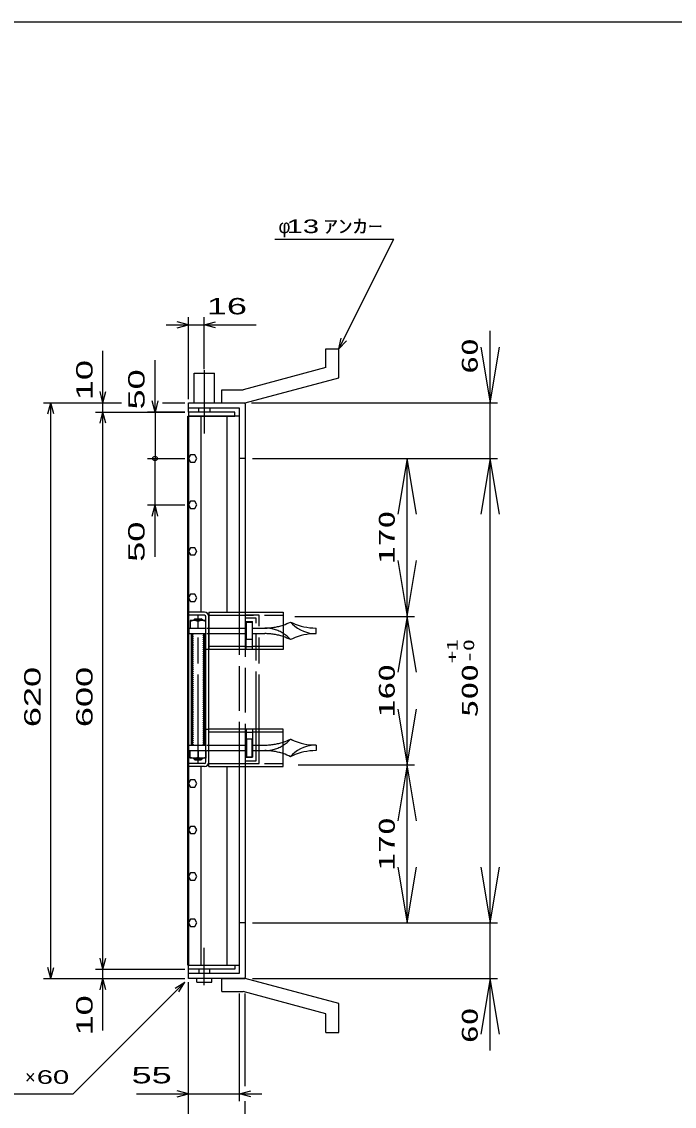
# Model space of a CAD drawing. Units: millimetres, scale not verified. Extents: x -1456 to 1389, y -1026 to 839.
# Drawn here: x -235 to 467, y -329 to 839 of the extents above; entities that cross this region are included whole.
import ezdxf
from ezdxf.enums import TextEntityAlignment as Align

# ---------------------------------------------------------------- set-up
doc = ezdxf.new("R2010")
doc.units = ezdxf.units.MM
doc.header["$LTSCALE"] = 8
for name, pattern in [('CHAIN', [18.5, 12, -1.5, 3.5, -1.5]), ('CHAIN_DOUBLE_DASH', [23.5, 12, -1.5, 3.5, -1.5, 3.5, -1.5]), ('DASHED', [7.5, 6, -1.5]), ('LONG_DASHED_DOTTED', [15.25, 12, -1.5, 0.25, -1.5])]:
    doc.linetypes.add(name, pattern=pattern)
for name, color, linetype, lineweight in [('0_2', 150, 'Continuous', 25), ('16', 3, 'Continuous', 25), ('17', 2, 'Continuous', 25), ('19', 6, 'Continuous', 25), ('22', 4, 'Continuous', 25)]:
    doc.layers.add(name, color=color, linetype=linetype, lineweight=lineweight)
doc.styles.add('ベクトル', font='')
doc.styles.add('ＭＳ ゴシック', font='')
doc.styles.get('ベクトル').set_extended_font_data('ベクトル')
doc.styles.get('ＭＳ ゴシック').set_extended_font_data('MS Gothic')

# ---------------------------------------------------------------- blocks, each defined once
blk = doc.blocks.new('open_arrow')
at = {"color": 0, "linetype": 'Continuous', "lineweight": -2}
blk.add_lwpolyline([(7.5, 1.25), (0, 0), (7.5, -1.25)], dxfattribs=at)

msp = doc.modelspace()

# ---------------------------------------------------------------- hatches: boundary and pattern name
at = {"layer": '17', "lineweight": 13}
h = msp.add_hatch(dxfattribs=at)
h.set_pattern_fill('USER', style=0, pattern_type=2)
h.set_pattern_definition([(135, (-129.127, 461.044), (-1.06066, -1.06066), [])])
h.paths.add_polyline_path([(-52.7, 59.923), (-52.7, 179.923), (-50.7, 179.923), (-50.7, 59.923)])
h = msp.add_hatch(dxfattribs=at)
h.set_pattern_fill('USER', style=0, pattern_type=2)
h.set_pattern_definition([(135, (-122.127, 461.044), (-1.06066, -1.06066), [])])
h.paths.add_polyline_path([(-40.7, 59.923), (-40.7, 179.923), (-38.7, 179.923), (-38.7, 59.923)])

# ---------------------------------------------------------------- linework, layer by layer
at = {"layer": '0_2'}
msp.add_line((-1379.2, 838.8), (1388.8, 838.8), dxfattribs=at)
at = {"layer": '16'}
for p, q in [((-56.7, -177), (-56.7, 414)), ((-56.7, 414), (-56, 414)), ((-6, 418.5), (-56, 418.5)), ((-56, 418.5), (-56, 414)), ((-56, 414), (-6, 414)), ((-56, 414), (-56, -177)), ((-1, 414), (-56, 414)), ((-42.5, 414), (-42.5, 202.923)), ((-14.5, 202.923), (-14.5, 414)), ((-6, 414), (-6, 418.5)), ((-1, 202.923), (-1, 414)), ((-53.781, 372.379), (-56, 368.465)), ((-56, 368.465), (-53.719, 364.585)), ((-49.281, 372.415), (-53.781, 372.379)), ((-53.719, 364.585), (-49.219, 364.621)), ((-47, 368.5), (-49.281, 372.415)), ((-49.219, 364.621), (-47, 368.535)), ((-53.781, 322.379), (-56, 318.465)), ((-56, 318.465), (-53.719, 314.585)), ((-49.281, 322.415), (-53.781, 322.379)), ((-47, 318.5), (-49.281, 322.415)), ((-49.219, 314.621), (-47, 318.535)), ((-53.719, 314.585), (-49.219, 314.621)), ((-53.781, 272.379), (-56, 268.465)), ((-49.281, 272.415), (-53.781, 272.379)), ((-47, 268.5), (-49.281, 272.415)), ((-56, 268.465), (-53.719, 264.585)), ((-53.719, 264.585), (-49.219, 264.621)), ((-49.219, 264.621), (-47, 268.535)), ((-53.781, 222.379), (-56, 218.465)), ((-49.281, 222.415), (-53.781, 222.379)), ((-47, 218.5), (-49.281, 222.415)), ((-56, 218.465), (-53.719, 214.585)), ((-53.719, 214.585), (-49.219, 214.621)), ((-49.219, 214.621), (-47, 218.535)), ((-42.5, 36.923), (-42.5, -177)), ((-14.5, -177), (-14.5, 36.923)), ((-1, -177), (-1, 36.923)), ((-53.781, 22.379), (-56, 18.465)), ((-56, 18.465), (-53.719, 14.585)), ((-49.281, 22.415), (-53.781, 22.379)), ((-53.719, 14.585), (-49.219, 14.621)), ((-47, 18.5), (-49.281, 22.415)), ((-49.219, 14.621), (-47, 18.535)), ((-53.781, -27.621), (-56, -31.535)), ((-56, -31.535), (-53.719, -35.415)), ((-49.281, -27.585), (-53.781, -27.621)), ((-47, -31.5), (-49.281, -27.585)), ((-49.219, -35.379), (-47, -31.465)), ((-53.719, -35.415), (-49.219, -35.379)), ((-53.781, -77.621), (-56, -81.535)), ((-56, -81.535), (-53.719, -85.415)), ((-49.281, -77.585), (-53.781, -77.621)), ((-47, -81.5), (-49.281, -77.585)), ((-49.219, -85.379), (-47, -81.465)), ((-53.719, -85.415), (-49.219, -85.379)), ((-53.781, -127.621), (-56, -131.535)), ((-49.281, -127.585), (-53.781, -127.621)), ((-47, -131.5), (-49.281, -127.585)), ((-56, -131.535), (-53.719, -135.415)), ((-53.719, -135.415), (-49.219, -135.379)), ((-49.219, -135.379), (-47, -131.465)), ((-56, -177), (-56.7, -177)), ((-56, -177), (-6, -177)), ((-56, -181.5), (-56, -177)), ((-56, -177), (-1, -177)), ((-6, -181.5), (-56, -181.5)), ((-6, -177), (-6, -181.5))]:
    msp.add_line(p, q, dxfattribs=at)
at = {"layer": '17', "color": 3}
for p, q in [((-38.8, 202.923), (-56, 202.923)), ((-56, 199.723), (-56, 202.923)), ((-38.8, 199.723), (-56, 199.723)), ((-34, 202.923), (-34, 162.923)), ((-34, 202.923), (46, 202.923)), ((46, 202.923), (46, 162.923)), ((-37.2, 41.723), (-37.2, 198.123)), ((-34, 41.723), (-34, 198.123)), ((6, 192.923), (13, 192.923)), ((6, 162.923), (6, 192.923)), ((13, 162.923), (13, 192.923)), ((6, 166.123), (13, 166.123)), ((-34, 162.923), (-37.2, 162.923)), ((46, 162.923), (-34, 162.923)), ((-37.2, 76.923), (-34, 76.923)), ((-34, 36.923), (-34, 76.923)), ((46, 76.923), (-34, 76.923)), ((6, 76.923), (6, 46.923)), ((6, 73.723), (13, 73.723)), ((13, 76.923), (13, 46.923)), ((46, 36.923), (46, 76.923)), ((6, 46.923), (13, 46.923)), ((-38.8, 40.123), (-56, 40.123)), ((-56, 40.123), (-56, 36.923)), ((-38.8, 36.923), (-56, 36.923)), ((-34, 36.923), (46, 36.923))]:
    msp.add_line(p, q, dxfattribs=at)
at = {"layer": '17', "color": 33, "linetype": 'CHAIN'}
msp.add_line((-45.7, 39.769), (-45.7, 199.176), dxfattribs=at)
at = {"layer": '17', "color": 3, "linetype": 'DASHED'}
for p, q in [((-34, 199.723), (46, 199.723)), ((6, 166.123), (-34, 166.123)), ((46, 166.123), (13, 166.123)), ((6, 73.723), (-34, 73.723)), ((46, 73.723), (13, 73.723)), ((-34, 40.123), (46, 40.123))]:
    msp.add_line(p, q, dxfattribs=at)
at = {"layer": '17', "color": 171, "linetype": 'DASHED'}
for p, q in [((-1, 36.923), (-1, 202.923)), ((5, 202.923), (5, 36.923))]:
    msp.add_line(p, q, dxfattribs=at)
at = {"layer": '17'}
for p, q in [((-37.2, 193.923), (-54.2, 193.923)), ((-54.2, 193.923), (-54.2, 185.923)), ((-50.7, 194.423), (-49.2, 195.923)), ((-50.7, 193.923), (-50.7, 194.423)), ((-50.7, 194.423), (-40.7, 194.423)), ((-49.888, 193.923), (-49.888, 195.235)), ((-49.2, 195.923), (-42.2, 195.923)), ((-45.7, 185.923), (-45.7, 193.028)), ((-40.7, 194.423), (-42.2, 195.923)), ((-41.512, 193.923), (-41.512, 195.235)), ((-40.7, 193.923), (-40.7, 194.423)), ((-37.2, 185.923), (-37.2, 193.923)), ((6.5, 173.423), (6.5, 192.423)), ((6.5, 192.423), (12.5, 192.423)), ((12.5, 192.423), (12.5, 173.423)), ((-55.7, 185.923), (-55.7, 179.923)), ((-55.7, 185.923), (-37.2, 185.923)), ((-55.7, 179.923), (-37.2, 179.923)), ((-54.2, 185.923), (-37.2, 185.923)), ((-51.7, 59.923), (-51.7, 179.923)), ((-39.7, 179.923), (-39.7, 59.923)), ((81.3, 179.983), (81.3, 185.923)), ((12.5, 173.423), (6.5, 173.423)), ((-55.7, 53.923), (-55.7, 59.923)), ((-55.7, 59.923), (-37.2, 59.923)), ((12.5, 66.423), (6.5, 66.423)), ((6.5, 66.423), (6.5, 47.423)), ((12.5, 47.423), (12.5, 66.423)), ((81.3, 59.863), (81.3, 53.923)), ((-55.7, 53.923), (-37.2, 53.923)), ((-54.2, 45.923), (-54.2, 53.923)), ((-54.2, 53.923), (-37.2, 53.923)), ((-45.7, 53.923), (-45.7, 46.818)), ((-37.2, 53.923), (-37.2, 45.923)), ((6.5, 47.423), (12.5, 47.423)), ((-37.2, 45.923), (-54.2, 45.923)), ((-50.7, 45.923), (-50.7, 45.423)), ((-50.7, 45.423), (-40.7, 45.423)), ((-50.7, 45.423), (-49.2, 43.923)), ((-49.888, 45.923), (-49.888, 44.611)), ((-49.2, 43.923), (-42.2, 43.923)), ((-40.7, 45.423), (-42.2, 43.923)), ((-41.512, 45.923), (-41.512, 44.611)), ((-40.7, 45.923), (-40.7, 45.423))]:
    msp.add_line(p, q, dxfattribs=at)
at = {"layer": '17', "color": 7}
for p, q in [((-52.7, 59.923), (-52.7, 179.923)), ((-38.7, 179.923), (-38.7, 59.923))]:
    msp.add_line(p, q, dxfattribs=at)
at = {"layer": '17', "linetype": 'DASHED'}
for p, q in [((-36.115, 185.923), (6.5, 185.923)), ((-36.115, 179.923), (6.5, 179.923)), ((12.5, 185.923), (26.3, 185.923)), ((12.5, 179.923), (26.3, 179.923)), ((-36.115, 59.923), (6.5, 59.923)), ((12.5, 59.923), (26.3, 59.923)), ((-36.115, 53.923), (6.5, 53.923)), ((12.5, 53.923), (26.3, 53.923))]:
    msp.add_line(p, q, dxfattribs=at)
at = {"layer": '17', "color": 3}
for centre, radius, start, end in [((-38.8, 198.123), 4.8, 0, 90), ((-38.8, 198.123), 1.6, 0, 90), ((-38.8, 41.723), 4.8, 270, 0), ((-38.8, 41.723), 1.6, 270, 0)]:
    msp.add_arc(centre, radius, start, end, dxfattribs=at)
at = {"layer": '17'}
for centre, radius, start, end in [((-49.95, 183.478), 10.453, 66.00934, 113.99066), ((-41.45, 183.478), 10.453, 66.00934, 113.99066), ((26.3, 247.346), 61.423, 288.70686, 296.59714), ((81.3, 216.423), 36.5, 221.11209, 226.11997), ((81.3, 247.346), 61.423, 243.40286, 245.67592), ((81.3, 247.346), 61.423, 245.67592, 270), ((81.3, 216.423), 36.5, 226.11997, 270), ((26.3, 149.423), 36.5, 41.11209, 57.33501), ((26.3, 118.5), 61.423, 63.40286, 71.29314), ((81.3, 118.5), 61.423, 90, 114.32408), ((81.3, 118.5), 61.423, 114.32408, 116.59714), ((26.3, 90.423), 36.5, 302.66499, 318.88791), ((26.3, 121.346), 61.423, 288.70686, 296.59714), ((81.3, 121.346), 61.423, 245.67592, 270), ((81.3, 23.423), 36.5, 90, 133.88003), ((-49.95, 56.368), 10.453, 246.00934, 293.99066), ((-41.45, 56.368), 10.453, 246.00934, 293.99066), ((26.3, -7.5), 61.423, 63.40286, 71.29314), ((81.3, 23.423), 36.5, 133.88003, 138.88791), ((81.3, -7.5), 61.423, 114.32408, 116.59714), ((81.3, -7.5), 61.423, 90, 114.32408)]:
    msp.add_arc(centre, radius, start, end, dxfattribs=at)
at = {"layer": '17', "linetype": 'DASHED'}
for centre, radius, start, end in [((26.3, 247.346), 61.423, 270, 288.70686), ((26.3, 149.423), 36.5, 57.33501, 90), ((26.3, 118.5), 61.423, 71.29314, 90), ((26.3, 121.346), 61.423, 270, 288.70686), ((26.3, 90.423), 36.5, 270, 302.66499), ((81.3, 121.346), 61.423, 243.40286, 245.67592), ((26.3, -7.5), 61.423, 71.29314, 90)]:
    msp.add_arc(centre, radius, start, end, dxfattribs=at)
at = {"layer": '19'}
for p, q in [((92, 486.5), (106, 486.5)), ((92, 466.5), (92, 486.5)), ((106, 455.5), (106, 486.5)), ((-50, 428.5), (-50, 460.5)), ((-50, 460.5), (-28, 460.5)), ((-28, 428.5), (-28, 460.5)), ((92, 466.5), (3, 442.5)), ((5, 428.5), (106, 455.5)), ((-20, 442.5), (3, 442.5)), ((-20, 428.5), (-20, 442.5)), ((-56, 418.5), (-56, 428.5)), ((-56, 428.5), (4, 428.5)), ((-1, 422.5), (-56, 422.5)), ((-45, 418.5), (-45, 422.5)), ((-33, 422.5), (-33, 418.5)), ((-20, 428.5), (5, 428.5)), ((-1, 202.923), (-1, 422.5)), ((4, 428.5), (5, 427.5)), ((5, 427.5), (5, 202.923)), ((5, 368.5), (-1, 368.5)), ((-1, -185.5), (-1, 36.923)), ((5, 36.923), (5, -190.5)), ((5, -131.5), (-1, -131.5)), ((-56, -191.5), (-56, -181.5)), ((-56, -185.5), (-1, -185.5)), ((-45, -181.5), (-45, -185.5)), ((-33, -185.5), (-33, -181.5)), ((4, -191.5), (-56, -191.5)), ((-47, -195.5), (-47, -191.5)), ((-47, -195.5), (-31, -195.5)), ((-31, -195.5), (-31, -191.5)), ((-20, -191.5), (5, -191.5)), ((-20, -205.5), (-20, -191.5)), ((5, -190.5), (4, -191.5)), ((106, -218.5), (5, -191.5)), ((-20, -205.5), (3, -205.5)), ((92, -229.5), (3, -205.5)), ((106, -249.5), (106, -218.5)), ((92, -249.5), (92, -229.5)), ((92, -249.5), (106, -249.5))]:
    msp.add_line(p, q, dxfattribs=at)
at = {"layer": '19', "linetype": 'LONG_DASHED_DOTTED'}
for p, q in [((-39, 463.5), (-39, 395.5)), ((-39, -198.5), (-39, -158.5))]:
    msp.add_line(p, q, dxfattribs=at)
at = {"layer": '19', "linetype": 'CHAIN_DOUBLE_DASH'}
for p, q in [((20, 199.923), (5, 199.923)), ((20, 39.923), (20, 199.923)), ((16.8, 196.723), (5, 196.723)), ((16.8, 43.123), (16.8, 196.723)), ((5, 43.123), (16.8, 43.123)), ((5, 39.923), (20, 39.923))]:
    msp.add_line(p, q, dxfattribs=at)
at = {"layer": '22'}
for p, q in [((37, 604.5), (165, 604.5)), ((106, 486.5), (165, 604.5)), ((-56, 512.5), (-68, 515.7)), ((-56, 432.5), (-56, 520.5)), ((-39, 464.496), (-39, 520.5)), ((-39, 512.5), (-27, 515.7)), ((-80, 512.5), (-56, 512.5)), ((-68, 509.3), (-56, 512.5)), ((-56, 512.5), (-39, 512.5)), ((-27, 509.3), (-39, 512.5)), ((-39, 512.5), (17, 512.5)), ((268.647, 368.5), (268.647, 506.082)), ((106, 486.5), (108.4, 498.18)), ((106, 486.5), (114, 495.3)), ((-148, 428.5), (-148, 484.5)), ((-92, 418.5), (-92, 474.5)), ((-148, 428.5), (-151.2, 440.5)), ((-148, 428.5), (-144.8, 440.5)), ((-212, 428.5), (-128, 428.5)), ((-207.2, 416.5), (-204, 428.5)), ((-200.8, 416.5), (-204, 428.5)), ((-204, -191.5), (-204, 428.5)), ((-156, 428.5), (-128, 428.5)), ((-148, 418.5), (-148, 428.5)), ((-92, 418.5), (-95.2, 430.5)), ((-88.8, 430.5), (-92, 418.5)), ((-84, 428.5), (-60, 428.5)), ((-84, 428.5), (-60, 428.5)), ((12, 428.5), (276.647, 428.5)), ((-156, 418.5), (-60, 418.5)), ((-151.2, 406.5), (-148, 418.5)), ((-144.8, 406.5), (-148, 418.5)), ((-148, -181.5), (-148, 418.5)), ((-60, 418.5), (-100, 418.5)), ((-92, 418.5), (-92, 368.5)), ((-100, 368.5), (-60, 368.5)), ((-92, 318.5), (-92, 368.5)), ((13, 368.5), (187.328, 368.5)), ((21, 368.5), (276.647, 368.5)), ((21, 368.5), (276.647, 368.5)), ((179.328, 198.5), (179.328, 368.5)), ((268.647, -131.5), (268.647, 368.5)), ((-100, 318.5), (-60, 318.5)), ((-95.2, 306.5), (-92, 318.5)), ((-88.8, 306.5), (-92, 318.5)), ((-92, 262.5), (-92, 318.5)), ((58.518, 198.5), (187.328, 198.5)), ((58.518, 198.5), (187.328, 198.5)), ((179.328, 38.5), (179.328, 198.5)), ((62.156, 38.5), (187.328, 38.5)), ((62.156, 38.5), (187.328, 38.5)), ((179.328, -131.5), (179.328, 38.5)), ((13, -131.5), (187.328, -131.5)), ((21, -131.5), (276.647, -131.5)), ((21, -131.5), (276.647, -131.5)), ((268.647, -269.082), (268.647, -131.5)), ((-148, -181.5), (-151.2, -169.5)), ((-148, -181.5), (-144.8, -169.5)), ((-204, -191.5), (-207.2, -179.5)), ((-204, -191.5), (-200.8, -179.5)), ((-156, -181.5), (-60, -181.5)), ((-148, -191.5), (-148, -181.5)), ((-212, -191.5), (-60, -191.5)), ((-180, -315.5), (-60, -195.5)), ((-156, -191.5), (-60, -191.5)), ((-151.2, -203.5), (-148, -191.5)), ((-144.8, -203.5), (-148, -191.5)), ((-148, -247.5), (-148, -191.5)), ((-70.4, -201.9), (-60, -195.5)), ((-66.4, -205.9), (-60, -195.5)), ((-56, -323.5), (-56, -195.5)), ((-56, -379.5), (-56, -195.5)), ((13, -191.5), (276.647, -191.5)), ((-1, -323.5), (-1, -207.704)), ((5, -307.5), (5, -207.704)), ((-56, -315.5), (-68, -312.3)), ((-1, -315.5), (11, -312.3)), ((-340, -315.5), (-180, -315.5)), ((-112, -315.5), (-56, -315.5)), ((-68, -318.7), (-56, -315.5)), ((-56, -315.5), (-1, -315.5)), ((11, -318.7), (-1, -315.5)), ((-1, -315.5), (23, -315.5)), ((5, -379.5), (5, -323.5))]:
    msp.add_line(p, q, dxfattribs=at)
msp.add_circle((-92, 368.5), 2.4, dxfattribs=at)

# ---------------------------------------------------------------- block references
at = {"layer": '22', "xscale": 8, "yscale": 8}
for p, rotation in [((268.647, 428.5), 90), ((179.328, 368.5), 270), ((268.647, 368.5), 270), ((179.328, 198.5), 90), ((179.328, 198.5), 270), ((179.328, 38.5), 90), ((179.328, 38.5), 270), ((179.328, -131.5), 90), ((268.647, -131.5), 90), ((268.647, -191.5), 270)]:
    msp.add_blockref('open_arrow', p, dxfattribs=dict(at, rotation=rotation))

# ---------------------------------------------------------------- texts
at = {"layer": '22', "color": 2, "style": 'ベクトル'}
for s, p in [('φ', (41, 618.5)), ('×', (-232, -297.5))]:
    msp.add_text(s, height=14.66, dxfattribs=at).set_placement(p, align=Align.MIDDLE_LEFT)
for s, height, width, p in [(' 13 ', 14.66, 1.6, (41, 618.5)), ('ｱﾝｶｰ', 14.66, 1.6, (89, 618.5)), (' 16 ', 17.6, 1.65, (-47, 532.5)), (' 60 ', 14.66, 1.6, (-228, -297.5)), (' 55 ', 17.6, 1.65, (-128, -295.5))]:
    msp.add_text(s, height=height, dxfattribs=dict(at, width=width)).set_placement(p, align=Align.MIDDLE_LEFT)
at = {"layer": '22', "style": 'ＭＳ ゴシック', "width": 1.6}
msp.add_text('60', height=17.6, rotation=90, dxfattribs=at).set_placement((260.647, 459.682), align=Align.BOTTOM_LEFT)
at = {"layer": '22', "color": 2, "style": 'ベクトル', "width": 1.65}
for s, p in [(' 10 ', (-168, 420.5)), (' 50 ', (-112, 410.5)), (' 50 ', (-112, 246.5)), (' 620 ', (-224, 68.5)), (' 600 ', (-168, 68.5)), (' 10 ', (-168, -263.5))]:
    msp.add_text(s, height=17.6, rotation=90, dxfattribs=at).set_placement(p, align=Align.MIDDLE_LEFT)
at = {"layer": '22', "style": 'ＭＳ ゴシック', "width": 1.6}
for s, p in [('170', (171.328, 283.5)), ('160', (171.328, 118.5)), ('500', (260.647, 118.5)), ('170', (171.328, -46.5))]:
    msp.add_text(s, height=17.6, rotation=90, dxfattribs=at).set_placement(p, align=Align.BOTTOM_CENTER)
at = {"layer": '22', "color": 2, "style": 'ＭＳ ゴシック', "width": 1.6}
for s, p in [('+1', (227.975, 161.172)), ('-0', (245.678, 161.172))]:
    msp.add_text(s, height=11.73, rotation=90, dxfattribs=at).set_placement(p, align=Align.MIDDLE_CENTER)
at = {"layer": '22', "style": 'ＭＳ ゴシック', "width": 1.6}
msp.add_text('60', height=17.6, rotation=90, dxfattribs=at).set_placement((260.647, -222.682), align=Align.BOTTOM_RIGHT)

doc.saveas('drawing.dxf')
